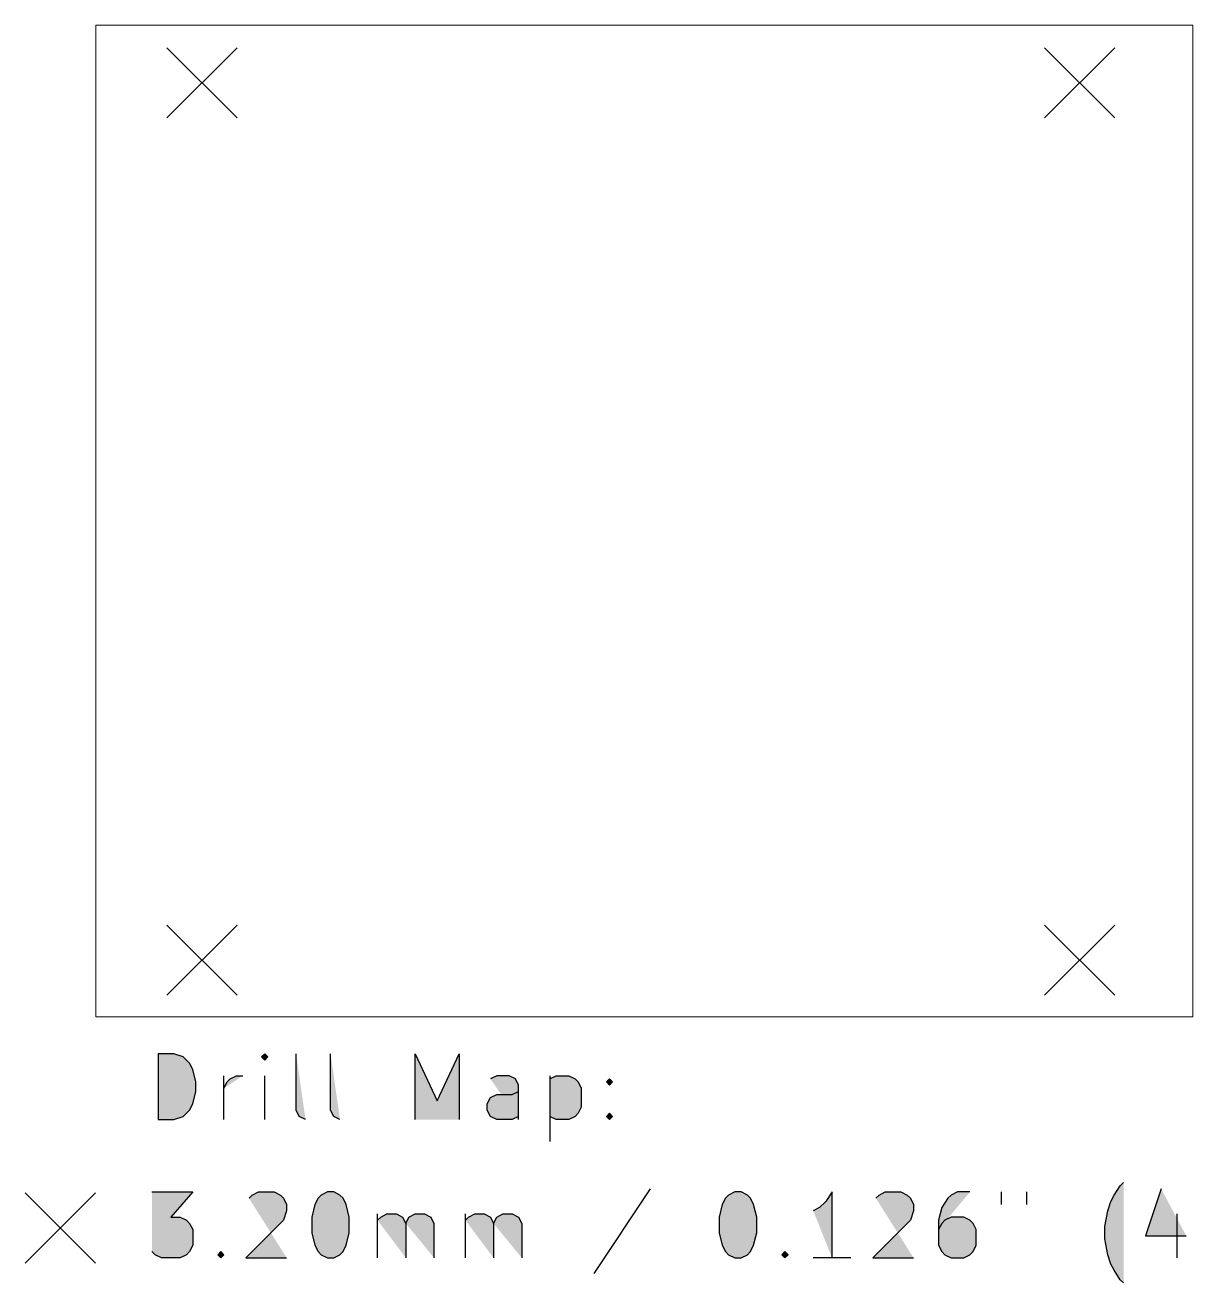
# Model space of a CAD drawing. Header units: millimetres. Extents: x 261 to 540, y 298 to 461.
# Drawn here: x 260.6 to 411.5, y 298.5 to 461 of the extents above; entities that cross this region are included whole.
import ezdxf

# ---------------------------------------------------------------- set-up
doc = ezdxf.new("R2010")
doc.units = ezdxf.units.MM
doc.header["$MEASUREMENT"] = 0
doc.layers.add('Layer 1', color=7, linetype='Continuous', lineweight=0)

# ---------------------------------------------------------------- blocks, each defined once
blk = doc.blocks.new('Block_2')
at = {"layer": 'Layer 1', "transparency": 33554687}
h = blk.add_hatch(color=7, dxfattribs=at)
h.dxf.hatch_style = 2
edge = h.paths.add_edge_path()
edge.add_spline(control_points=[(269.74, 461.02), (269.74, 461.02), (269.74, 332.86), (269.74, 332.86)], knot_values=[0, 0, 0, 0, 1, 1, 1, 1], degree=3, periodic=0)
edge.add_line((269.74, 332.86), (269.74, 461.02))
h = blk.add_hatch(color=7, dxfattribs=at)
h.dxf.hatch_style = 2
edge = h.paths.add_edge_path()
edge.add_spline(control_points=[(269.74, 461.02), (269.74, 461.02), (411.48, 461.02), (411.48, 461.02)], knot_values=[0, 0, 0, 0, 1, 1, 1, 1], degree=3, periodic=0)
edge.add_line((411.48, 461.02), (269.74, 461.02))
h = blk.add_hatch(color=7, dxfattribs=at)
h.dxf.hatch_style = 2
edge = h.paths.add_edge_path()
edge.add_spline(control_points=[(411.48, 332.86), (411.48, 332.86), (411.48, 461.02), (411.48, 461.02)], knot_values=[0, 0, 0, 0, 1, 1, 1, 1], degree=3, periodic=0)
edge.add_line((411.48, 461.02), (411.48, 332.86))
h = blk.add_hatch(color=7, dxfattribs=at)
h.dxf.hatch_style = 2
edge = h.paths.add_edge_path()
edge.add_spline(control_points=[(269.74, 332.86), (269.74, 332.86), (411.48, 332.86), (411.48, 332.86)], knot_values=[0, 0, 0, 0, 1, 1, 1, 1], degree=3, periodic=0)
edge.add_line((411.48, 332.86), (269.74, 332.86))
at = {"layer": 'Layer 1', "color": 7, "lineweight": 5}
for points in [[(269.74, 461.02), (269.74, 461.02), (269.74, 332.86), (269.74, 332.86)], [(269.74, 461.02), (269.74, 461.02), (411.48, 461.02), (411.48, 461.02)], [(411.48, 332.86), (411.48, 332.86), (411.48, 461.02), (411.48, 461.02)], [(269.74, 332.86), (269.74, 332.86), (411.48, 332.86), (411.48, 332.86)]]:
    blk.add_open_spline(points, degree=3, dxfattribs=at)
blk = doc.blocks.new('Block_3')
at = {"layer": 'Layer 1', "transparency": 33554687}
h = blk.add_hatch(color=7, dxfattribs=at)
h.dxf.hatch_style = 2
edge = h.paths.add_edge_path()
edge.add_spline(control_points=[(278.93, 458.1), (278.93, 458.1), (288, 449.03), (288, 449.03)], knot_values=[0, 0, 0, 0, 1, 1, 1, 1], degree=3, periodic=0)
edge.add_line((288, 449.03), (278.93, 458.1))
h = blk.add_hatch(color=7, dxfattribs=at)
h.dxf.hatch_style = 2
edge = h.paths.add_edge_path()
edge.add_spline(control_points=[(288, 458.1), (288, 458.1), (278.93, 449.03), (278.93, 449.03)], knot_values=[0, 0, 0, 0, 1, 1, 1, 1], degree=3, periodic=0)
edge.add_line((278.93, 449.03), (288, 458.1))
h = blk.add_hatch(color=7, dxfattribs=at)
h.dxf.hatch_style = 2
edge = h.paths.add_edge_path()
edge.add_spline(control_points=[(392.31, 458.1), (392.31, 458.1), (401.39, 449.03), (401.39, 449.03)], knot_values=[0, 0, 0, 0, 1, 1, 1, 1], degree=3, periodic=0)
edge.add_line((401.39, 449.03), (392.31, 458.1))
h = blk.add_hatch(color=7, dxfattribs=at)
h.dxf.hatch_style = 2
edge = h.paths.add_edge_path()
edge.add_spline(control_points=[(401.39, 458.1), (401.39, 458.1), (392.31, 449.03), (392.31, 449.03)], knot_values=[0, 0, 0, 0, 1, 1, 1, 1], degree=3, periodic=0)
edge.add_line((392.31, 449.03), (401.39, 458.1))
h = blk.add_hatch(color=7, dxfattribs=at)
h.dxf.hatch_style = 2
edge = h.paths.add_edge_path()
edge.add_spline(control_points=[(278.93, 344.71), (278.93, 344.71), (288, 335.65), (288, 335.65)], knot_values=[0, 0, 0, 0, 1, 1, 1, 1], degree=3, periodic=0)
edge.add_line((288, 335.65), (278.93, 344.71))
h = blk.add_hatch(color=7, dxfattribs=at)
h.dxf.hatch_style = 2
edge = h.paths.add_edge_path()
edge.add_spline(control_points=[(288, 344.71), (288, 344.71), (278.93, 335.65), (278.93, 335.65)], knot_values=[0, 0, 0, 0, 1, 1, 1, 1], degree=3, periodic=0)
edge.add_line((278.93, 335.65), (288, 344.71))
h = blk.add_hatch(color=7, dxfattribs=at)
h.dxf.hatch_style = 2
edge = h.paths.add_edge_path()
edge.add_spline(control_points=[(392.31, 344.71), (392.31, 344.71), (401.39, 335.65), (401.39, 335.65)], knot_values=[0, 0, 0, 0, 1, 1, 1, 1], degree=3, periodic=0)
edge.add_line((401.39, 335.65), (392.31, 344.71))
h = blk.add_hatch(color=7, dxfattribs=at)
h.dxf.hatch_style = 2
edge = h.paths.add_edge_path()
edge.add_spline(control_points=[(401.39, 344.71), (401.39, 344.71), (392.31, 335.65), (392.31, 335.65)], knot_values=[0, 0, 0, 0, 1, 1, 1, 1], degree=3, periodic=0)
edge.add_line((392.31, 335.65), (401.39, 344.71))
at = {"layer": 'Layer 1', "color": 7, "lineweight": 20}
for points in [[(278.93, 458.1), (278.93, 458.1), (288, 449.03), (288, 449.03)], [(288, 458.1), (288, 458.1), (278.93, 449.03), (278.93, 449.03)], [(392.31, 458.1), (392.31, 458.1), (401.39, 449.03), (401.39, 449.03)], [(401.39, 458.1), (401.39, 458.1), (392.31, 449.03), (392.31, 449.03)], [(278.93, 344.71), (278.93, 344.71), (288, 335.65), (288, 335.65)], [(288, 344.71), (288, 344.71), (278.93, 335.65), (278.93, 335.65)], [(392.31, 344.71), (392.31, 344.71), (401.39, 335.65), (401.39, 335.65)], [(401.39, 344.71), (401.39, 344.71), (392.31, 335.65), (392.31, 335.65)]]:
    blk.add_open_spline(points, degree=3, dxfattribs=at)
blk = doc.blocks.new('Block_4')
at = {"layer": 'Layer 1', "transparency": 33554687}
h = blk.add_hatch(color=7, dxfattribs=at)
h.dxf.hatch_style = 2
edge = h.paths.add_edge_path()
edge.add_spline(control_points=[(277.79, 319.59), (277.79, 319.59), (277.79, 328.09), (277.79, 328.09), (277.79, 328.09), (279.82, 328.09), (279.82, 328.09), (279.82, 328.09), (281.03, 327.69), (281.03, 327.69), (281.03, 327.69), (281.84, 326.88), (281.84, 326.88), (281.84, 326.88), (282.25, 326.07), (282.25, 326.07), (282.25, 326.07), (282.65, 324.45), (282.65, 324.45), (282.65, 324.45), (282.65, 323.23), (282.65, 323.23), (282.65, 323.23), (282.25, 321.61), (282.25, 321.61), (282.25, 321.61), (281.84, 320.8), (281.84, 320.8), (281.84, 320.8), (281.03, 319.99), (281.03, 319.99), (281.03, 319.99), (279.82, 319.59), (279.82, 319.59), (279.82, 319.59), (277.79, 319.59), (277.79, 319.59)], knot_values=[0, 0, 0, 0, 1, 1, 1, 2, 2, 2, 3, 3, 3, 4, 4, 4, 5, 5, 5, 6, 6, 6, 7, 7, 7, 8, 8, 8, 9, 9, 9, 10, 10, 10, 11, 11, 11, 12, 12, 12, 12], degree=3, periodic=0)
edge.add_line((277.79, 319.59), (277.79, 319.59))
h = blk.add_hatch(color=7, dxfattribs=at)
h.dxf.hatch_style = 2
edge = h.paths.add_edge_path()
edge.add_spline(control_points=[(291.56, 328.09), (291.56, 328.09), (291.15, 327.69), (291.15, 327.69), (291.15, 327.69), (291.56, 327.28), (291.56, 327.28), (291.56, 327.28), (291.97, 327.69), (291.97, 327.69), (291.97, 327.69), (291.56, 328.09), (291.56, 328.09), (291.56, 328.09), (291.56, 327.28), (291.56, 327.28)], knot_values=[0, 0, 0, 0, 1, 1, 1, 2, 2, 2, 3, 3, 3, 4, 4, 4, 5, 5, 5, 5], degree=3, periodic=0)
edge.add_line((291.56, 327.28), (291.56, 328.09))
h = blk.add_hatch(color=7, dxfattribs=at)
h.dxf.hatch_style = 2
edge = h.paths.add_edge_path()
edge.add_spline(control_points=[(296.83, 319.59), (296.83, 319.59), (296.01, 319.99), (296.01, 319.99), (296.01, 319.99), (295.61, 320.8), (295.61, 320.8), (295.61, 320.8), (295.61, 328.09), (295.61, 328.09)], knot_values=[0, 0, 0, 0, 1, 1, 1, 2, 2, 2, 3, 3, 3, 3], degree=3, periodic=0)
edge.add_line((295.61, 328.09), (296.83, 319.59))
h = blk.add_hatch(color=7, dxfattribs=at)
h.dxf.hatch_style = 2
edge = h.paths.add_edge_path()
edge.add_spline(control_points=[(301.28, 319.59), (301.28, 319.59), (300.47, 319.99), (300.47, 319.99), (300.47, 319.99), (300.07, 320.8), (300.07, 320.8), (300.07, 320.8), (300.07, 328.09), (300.07, 328.09)], knot_values=[0, 0, 0, 0, 1, 1, 1, 2, 2, 2, 3, 3, 3, 3], degree=3, periodic=0)
edge.add_line((300.07, 328.09), (301.28, 319.59))
h = blk.add_hatch(color=7, dxfattribs=at)
h.dxf.hatch_style = 2
edge = h.paths.add_edge_path()
edge.add_spline(control_points=[(311, 319.59), (311, 319.59), (311, 328.09), (311, 328.09), (311, 328.09), (313.83, 322.02), (313.83, 322.02), (313.83, 322.02), (316.67, 328.09), (316.67, 328.09), (316.67, 328.09), (316.67, 319.59), (316.67, 319.59)], knot_values=[0, 0, 0, 0, 1, 1, 1, 2, 2, 2, 3, 3, 3, 4, 4, 4, 4], degree=3, periodic=0)
edge.add_line((316.67, 319.59), (311, 319.59))
h = blk.add_hatch(color=7, dxfattribs=at)
h.dxf.hatch_style = 2
edge = h.paths.add_edge_path()
edge.add_spline(control_points=[(286.29, 319.59), (286.29, 319.59), (286.29, 325.26), (286.29, 325.26)], knot_values=[0, 0, 0, 0, 1, 1, 1, 1], degree=3, periodic=0)
edge.add_line((286.29, 325.26), (286.29, 319.59))
h = blk.add_hatch(color=7, dxfattribs=at)
h.dxf.hatch_style = 2
edge = h.paths.add_edge_path()
edge.add_spline(control_points=[(286.29, 323.64), (286.29, 323.64), (286.7, 324.45), (286.7, 324.45), (286.7, 324.45), (287.11, 324.85), (287.11, 324.85), (287.11, 324.85), (287.91, 325.26), (287.91, 325.26), (287.91, 325.26), (288.73, 325.26), (288.73, 325.26)], knot_values=[0, 0, 0, 0, 1, 1, 1, 2, 2, 2, 3, 3, 3, 4, 4, 4, 4], degree=3, periodic=0)
edge.add_line((288.73, 325.26), (286.29, 323.64))
h = blk.add_hatch(color=7, dxfattribs=at)
h.dxf.hatch_style = 2
edge = h.paths.add_edge_path()
edge.add_spline(control_points=[(291.56, 319.59), (291.56, 319.59), (291.56, 325.26), (291.56, 325.26)], knot_values=[0, 0, 0, 0, 1, 1, 1, 1], degree=3, periodic=0)
edge.add_line((291.56, 325.26), (291.56, 319.59))
h = blk.add_hatch(color=7, dxfattribs=at)
h.dxf.hatch_style = 2
edge = h.paths.add_edge_path()
edge.add_spline(control_points=[(324.36, 319.59), (324.36, 319.59), (324.36, 324.04), (324.36, 324.04), (324.36, 324.04), (323.96, 324.85), (323.96, 324.85), (323.96, 324.85), (323.15, 325.26), (323.15, 325.26), (323.15, 325.26), (321.53, 325.26), (321.53, 325.26), (321.53, 325.26), (320.72, 324.85), (320.72, 324.85)], knot_values=[0, 0, 0, 0, 1, 1, 1, 2, 2, 2, 3, 3, 3, 4, 4, 4, 5, 5, 5, 5], degree=3, periodic=0)
edge.add_line((320.72, 324.85), (324.36, 319.59))
h = blk.add_hatch(color=7, dxfattribs=at)
h.dxf.hatch_style = 2
edge = h.paths.add_edge_path()
edge.add_spline(control_points=[(328.41, 325.26), (328.41, 325.26), (328.41, 316.75), (328.41, 316.75)], knot_values=[0, 0, 0, 0, 1, 1, 1, 1], degree=3, periodic=0)
edge.add_line((328.41, 316.75), (328.41, 325.26))
h = blk.add_hatch(color=7, dxfattribs=at)
h.dxf.hatch_style = 2
edge = h.paths.add_edge_path()
edge.add_spline(control_points=[(328.41, 324.85), (328.41, 324.85), (329.22, 325.26), (329.22, 325.26), (329.22, 325.26), (330.84, 325.26), (330.84, 325.26), (330.84, 325.26), (331.65, 324.85), (331.65, 324.85), (331.65, 324.85), (332.06, 324.45), (332.06, 324.45), (332.06, 324.45), (332.46, 323.64), (332.46, 323.64), (332.46, 323.64), (332.46, 321.21), (332.46, 321.21), (332.46, 321.21), (332.06, 320.4), (332.06, 320.4), (332.06, 320.4), (331.65, 319.99), (331.65, 319.99), (331.65, 319.99), (330.84, 319.59), (330.84, 319.59), (330.84, 319.59), (329.22, 319.59), (329.22, 319.59), (329.22, 319.59), (328.41, 319.99), (328.41, 319.99)], knot_values=[0, 0, 0, 0, 1, 1, 1, 2, 2, 2, 3, 3, 3, 4, 4, 4, 5, 5, 5, 6, 6, 6, 7, 7, 7, 8, 8, 8, 9, 9, 9, 10, 10, 10, 11, 11, 11, 11], degree=3, periodic=0)
edge.add_line((328.41, 319.99), (328.41, 324.85))
h = blk.add_hatch(color=7, dxfattribs=at)
h.dxf.hatch_style = 2
edge = h.paths.add_edge_path()
edge.add_spline(control_points=[(336.1, 324.85), (336.1, 324.85), (336.51, 324.45), (336.51, 324.45), (336.51, 324.45), (336.1, 324.04), (336.1, 324.04), (336.1, 324.04), (335.7, 324.45), (335.7, 324.45), (335.7, 324.45), (336.1, 324.85), (336.1, 324.85), (336.1, 324.85), (336.1, 324.04), (336.1, 324.04)], knot_values=[0, 0, 0, 0, 1, 1, 1, 2, 2, 2, 3, 3, 3, 4, 4, 4, 5, 5, 5, 5], degree=3, periodic=0)
edge.add_line((336.1, 324.04), (336.1, 324.85))
h = blk.add_hatch(color=7, dxfattribs=at)
h.dxf.hatch_style = 2
edge = h.paths.add_edge_path()
edge.add_spline(control_points=[(324.36, 319.99), (324.36, 319.99), (323.55, 319.59), (323.55, 319.59), (323.55, 319.59), (321.53, 319.59), (321.53, 319.59), (321.53, 319.59), (320.72, 319.99), (320.72, 319.99), (320.72, 319.99), (320.31, 320.8), (320.31, 320.8), (320.31, 320.8), (320.31, 321.61), (320.31, 321.61), (320.31, 321.61), (320.72, 322.42), (320.72, 322.42), (320.72, 322.42), (321.53, 322.83), (321.53, 322.83), (321.53, 322.83), (323.55, 322.83), (323.55, 322.83), (323.55, 322.83), (324.36, 323.23), (324.36, 323.23)], knot_values=[0, 0, 0, 0, 1, 1, 1, 2, 2, 2, 3, 3, 3, 4, 4, 4, 5, 5, 5, 6, 6, 6, 7, 7, 7, 8, 8, 8, 9, 9, 9, 9], degree=3, periodic=0)
edge.add_line((324.36, 323.23), (324.36, 319.99))
h = blk.add_hatch(color=7, dxfattribs=at)
h.dxf.hatch_style = 2
edge = h.paths.add_edge_path()
edge.add_spline(control_points=[(336.1, 320.4), (336.1, 320.4), (336.51, 319.99), (336.51, 319.99), (336.51, 319.99), (336.1, 319.59), (336.1, 319.59), (336.1, 319.59), (335.7, 319.99), (335.7, 319.99), (335.7, 319.99), (336.1, 320.4), (336.1, 320.4), (336.1, 320.4), (336.1, 319.59), (336.1, 319.59)], knot_values=[0, 0, 0, 0, 1, 1, 1, 2, 2, 2, 3, 3, 3, 4, 4, 4, 5, 5, 5, 5], degree=3, periodic=0)
edge.add_line((336.1, 319.59), (336.1, 320.4))
h = blk.add_hatch(color=7, dxfattribs=at)
h.dxf.hatch_style = 2
edge = h.paths.add_edge_path()
edge.add_spline(control_points=[(341.37, 310.64), (341.37, 310.64), (334.08, 299.71), (334.08, 299.71)], knot_values=[0, 0, 0, 0, 1, 1, 1, 1], degree=3, periodic=0)
edge.add_line((334.08, 299.71), (341.37, 310.64))
h = blk.add_hatch(color=7, dxfattribs=at)
h.dxf.hatch_style = 2
edge = h.paths.add_edge_path()
edge.add_spline(control_points=[(402.52, 298.49), (402.52, 298.49), (402.11, 298.89), (402.11, 298.89), (402.11, 298.89), (401.3, 300.11), (401.3, 300.11), (401.3, 300.11), (400.9, 300.92), (400.9, 300.92), (400.9, 300.92), (400.49, 302.13), (400.49, 302.13), (400.49, 302.13), (400.09, 304.16), (400.09, 304.16), (400.09, 304.16), (400.09, 305.78), (400.09, 305.78), (400.09, 305.78), (400.49, 307.8), (400.49, 307.8), (400.49, 307.8), (400.9, 309.02), (400.9, 309.02), (400.9, 309.02), (401.3, 309.83), (401.3, 309.83), (401.3, 309.83), (402.11, 311.04), (402.11, 311.04), (402.11, 311.04), (402.52, 311.45), (402.52, 311.45)], knot_values=[0, 0, 0, 0, 1, 1, 1, 2, 2, 2, 3, 3, 3, 4, 4, 4, 5, 5, 5, 6, 6, 6, 7, 7, 7, 8, 8, 8, 9, 9, 9, 10, 10, 10, 11, 11, 11, 11], degree=3, periodic=0)
edge.add_line((402.52, 311.45), (402.52, 298.49))
h = blk.add_hatch(color=7, dxfattribs=at)
h.dxf.hatch_style = 2
edge = h.paths.add_edge_path()
edge.add_spline(control_points=[(407.38, 310.64), (407.38, 310.64), (405.35, 304.57), (405.35, 304.57), (405.35, 304.57), (410.62, 304.57), (410.62, 304.57)], knot_values=[0, 0, 0, 0, 1, 1, 1, 2, 2, 2, 2], degree=3, periodic=0)
edge.add_line((410.62, 304.57), (407.38, 310.64))
h = blk.add_hatch(color=7, dxfattribs=at)
h.dxf.hatch_style = 2
edge = h.paths.add_edge_path()
edge.add_spline(control_points=[(260.6, 310.11), (260.6, 310.11), (269.68, 301.04), (269.68, 301.04)], knot_values=[0, 0, 0, 0, 1, 1, 1, 1], degree=3, periodic=0)
edge.add_line((269.68, 301.04), (260.6, 310.11))
h = blk.add_hatch(color=7, dxfattribs=at)
h.dxf.hatch_style = 2
edge = h.paths.add_edge_path()
edge.add_spline(control_points=[(269.68, 310.11), (269.68, 310.11), (260.6, 301.04), (260.6, 301.04)], knot_values=[0, 0, 0, 0, 1, 1, 1, 1], degree=3, periodic=0)
edge.add_line((260.6, 301.04), (269.68, 310.11))
h = blk.add_hatch(color=7, dxfattribs=at)
h.dxf.hatch_style = 2
edge = h.paths.add_edge_path()
edge.add_spline(control_points=[(276.98, 310.23), (276.98, 310.23), (282.25, 310.23), (282.25, 310.23), (282.25, 310.23), (279.41, 306.99), (279.41, 306.99), (279.41, 306.99), (280.63, 306.99), (280.63, 306.99), (280.63, 306.99), (281.43, 306.59), (281.43, 306.59), (281.43, 306.59), (281.84, 306.18), (281.84, 306.18), (281.84, 306.18), (282.25, 305.37), (282.25, 305.37), (282.25, 305.37), (282.25, 303.35), (282.25, 303.35), (282.25, 303.35), (281.84, 302.54), (281.84, 302.54), (281.84, 302.54), (281.43, 302.13), (281.43, 302.13), (281.43, 302.13), (280.63, 301.73), (280.63, 301.73), (280.63, 301.73), (278.2, 301.73), (278.2, 301.73), (278.2, 301.73), (277.39, 302.13), (277.39, 302.13), (277.39, 302.13), (276.98, 302.54), (276.98, 302.54)], knot_values=[0, 0, 0, 0, 1, 1, 1, 2, 2, 2, 3, 3, 3, 4, 4, 4, 5, 5, 5, 6, 6, 6, 7, 7, 7, 8, 8, 8, 9, 9, 9, 10, 10, 10, 11, 11, 11, 12, 12, 12, 13, 13, 13, 13], degree=3, periodic=0)
edge.add_line((276.98, 302.54), (276.98, 310.23))
h = blk.add_hatch(color=7, dxfattribs=at)
h.dxf.hatch_style = 2
edge = h.paths.add_edge_path()
edge.add_spline(control_points=[(289.53, 309.42), (289.53, 309.42), (289.94, 309.83), (289.94, 309.83), (289.94, 309.83), (290.75, 310.23), (290.75, 310.23), (290.75, 310.23), (292.77, 310.23), (292.77, 310.23), (292.77, 310.23), (293.59, 309.83), (293.59, 309.83), (293.59, 309.83), (293.99, 309.42), (293.99, 309.42), (293.99, 309.42), (294.39, 308.61), (294.39, 308.61), (294.39, 308.61), (294.39, 307.8), (294.39, 307.8), (294.39, 307.8), (293.99, 306.59), (293.99, 306.59), (293.99, 306.59), (289.13, 301.73), (289.13, 301.73), (289.13, 301.73), (294.39, 301.73), (294.39, 301.73)], knot_values=[0, 0, 0, 0, 1, 1, 1, 2, 2, 2, 3, 3, 3, 4, 4, 4, 5, 5, 5, 6, 6, 6, 7, 7, 7, 8, 8, 8, 9, 9, 9, 10, 10, 10, 10], degree=3, periodic=0)
edge.add_line((294.39, 301.73), (289.53, 309.42))
h = blk.add_hatch(color=7, dxfattribs=at)
h.dxf.hatch_style = 2
edge = h.paths.add_edge_path()
edge.add_spline(control_points=[(299.66, 310.23), (299.66, 310.23), (300.47, 310.23), (300.47, 310.23), (300.47, 310.23), (301.28, 309.83), (301.28, 309.83), (301.28, 309.83), (301.69, 309.42), (301.69, 309.42), (301.69, 309.42), (302.09, 308.61), (302.09, 308.61), (302.09, 308.61), (302.49, 306.99), (302.49, 306.99), (302.49, 306.99), (302.49, 304.97), (302.49, 304.97), (302.49, 304.97), (302.09, 303.35), (302.09, 303.35), (302.09, 303.35), (301.69, 302.54), (301.69, 302.54), (301.69, 302.54), (301.28, 302.13), (301.28, 302.13), (301.28, 302.13), (300.47, 301.73), (300.47, 301.73), (300.47, 301.73), (299.66, 301.73), (299.66, 301.73), (299.66, 301.73), (298.85, 302.13), (298.85, 302.13), (298.85, 302.13), (298.45, 302.54), (298.45, 302.54), (298.45, 302.54), (298.04, 303.35), (298.04, 303.35), (298.04, 303.35), (297.63, 304.97), (297.63, 304.97), (297.63, 304.97), (297.63, 306.99), (297.63, 306.99), (297.63, 306.99), (298.04, 308.61), (298.04, 308.61), (298.04, 308.61), (298.45, 309.42), (298.45, 309.42), (298.45, 309.42), (298.85, 309.83), (298.85, 309.83), (298.85, 309.83), (299.66, 310.23), (299.66, 310.23)], knot_values=[0, 0, 0, 0, 1, 1, 1, 2, 2, 2, 3, 3, 3, 4, 4, 4, 5, 5, 5, 6, 6, 6, 7, 7, 7, 8, 8, 8, 9, 9, 9, 10, 10, 10, 11, 11, 11, 12, 12, 12, 13, 13, 13, 14, 14, 14, 15, 15, 15, 16, 16, 16, 17, 17, 17, 18, 18, 18, 19, 19, 19, 20, 20, 20, 20], degree=3, periodic=0)
edge.add_line((299.66, 310.23), (299.66, 310.23))
h = blk.add_hatch(color=7, dxfattribs=at)
h.dxf.hatch_style = 2
edge = h.paths.add_edge_path()
edge.add_spline(control_points=[(352.3, 310.23), (352.3, 310.23), (353.11, 310.23), (353.11, 310.23), (353.11, 310.23), (353.92, 309.83), (353.92, 309.83), (353.92, 309.83), (354.33, 309.42), (354.33, 309.42), (354.33, 309.42), (354.73, 308.61), (354.73, 308.61), (354.73, 308.61), (355.14, 306.99), (355.14, 306.99), (355.14, 306.99), (355.14, 304.97), (355.14, 304.97), (355.14, 304.97), (354.73, 303.35), (354.73, 303.35), (354.73, 303.35), (354.33, 302.54), (354.33, 302.54), (354.33, 302.54), (353.92, 302.13), (353.92, 302.13), (353.92, 302.13), (353.11, 301.73), (353.11, 301.73), (353.11, 301.73), (352.3, 301.73), (352.3, 301.73), (352.3, 301.73), (351.5, 302.13), (351.5, 302.13), (351.5, 302.13), (351.09, 302.54), (351.09, 302.54), (351.09, 302.54), (350.68, 303.35), (350.68, 303.35), (350.68, 303.35), (350.28, 304.97), (350.28, 304.97), (350.28, 304.97), (350.28, 306.99), (350.28, 306.99), (350.28, 306.99), (350.68, 308.61), (350.68, 308.61), (350.68, 308.61), (351.09, 309.42), (351.09, 309.42), (351.09, 309.42), (351.5, 309.83), (351.5, 309.83), (351.5, 309.83), (352.3, 310.23), (352.3, 310.23)], knot_values=[0, 0, 0, 0, 1, 1, 1, 2, 2, 2, 3, 3, 3, 4, 4, 4, 5, 5, 5, 6, 6, 6, 7, 7, 7, 8, 8, 8, 9, 9, 9, 10, 10, 10, 11, 11, 11, 12, 12, 12, 13, 13, 13, 14, 14, 14, 15, 15, 15, 16, 16, 16, 17, 17, 17, 18, 18, 18, 19, 19, 19, 20, 20, 20, 20], degree=3, periodic=0)
edge.add_line((352.3, 310.23), (352.3, 310.23))
h = blk.add_hatch(color=7, dxfattribs=at)
h.dxf.hatch_style = 2
edge = h.paths.add_edge_path()
edge.add_spline(control_points=[(364.86, 301.73), (364.86, 301.73), (364.86, 310.23), (364.86, 310.23), (364.86, 310.23), (364.05, 309.02), (364.05, 309.02), (364.05, 309.02), (363.24, 308.21), (363.24, 308.21), (363.24, 308.21), (362.43, 307.8), (362.43, 307.8)], knot_values=[0, 0, 0, 0, 1, 1, 1, 2, 2, 2, 3, 3, 3, 4, 4, 4, 4], degree=3, periodic=0)
edge.add_line((362.43, 307.8), (364.86, 301.73))
h = blk.add_hatch(color=7, dxfattribs=at)
h.dxf.hatch_style = 2
edge = h.paths.add_edge_path()
edge.add_spline(control_points=[(370.53, 309.42), (370.53, 309.42), (370.93, 309.83), (370.93, 309.83), (370.93, 309.83), (371.74, 310.23), (371.74, 310.23), (371.74, 310.23), (373.77, 310.23), (373.77, 310.23), (373.77, 310.23), (374.57, 309.83), (374.57, 309.83), (374.57, 309.83), (374.98, 309.42), (374.98, 309.42), (374.98, 309.42), (375.39, 308.61), (375.39, 308.61), (375.39, 308.61), (375.39, 307.8), (375.39, 307.8), (375.39, 307.8), (374.98, 306.59), (374.98, 306.59), (374.98, 306.59), (370.12, 301.73), (370.12, 301.73), (370.12, 301.73), (375.39, 301.73), (375.39, 301.73)], knot_values=[0, 0, 0, 0, 1, 1, 1, 2, 2, 2, 3, 3, 3, 4, 4, 4, 5, 5, 5, 6, 6, 6, 7, 7, 7, 8, 8, 8, 9, 9, 9, 10, 10, 10, 10], degree=3, periodic=0)
edge.add_line((375.39, 301.73), (370.53, 309.42))
h = blk.add_hatch(color=7, dxfattribs=at)
h.dxf.hatch_style = 2
edge = h.paths.add_edge_path()
edge.add_spline(control_points=[(382.67, 310.23), (382.67, 310.23), (381.05, 310.23), (381.05, 310.23), (381.05, 310.23), (380.25, 309.83), (380.25, 309.83), (380.25, 309.83), (379.84, 309.42), (379.84, 309.42), (379.84, 309.42), (379.03, 308.21), (379.03, 308.21), (379.03, 308.21), (378.63, 306.59), (378.63, 306.59), (378.63, 306.59), (378.63, 303.35), (378.63, 303.35), (378.63, 303.35), (379.03, 302.54), (379.03, 302.54), (379.03, 302.54), (379.43, 302.13), (379.43, 302.13), (379.43, 302.13), (380.25, 301.73), (380.25, 301.73), (380.25, 301.73), (381.87, 301.73), (381.87, 301.73), (381.87, 301.73), (382.67, 302.13), (382.67, 302.13), (382.67, 302.13), (383.08, 302.54), (383.08, 302.54), (383.08, 302.54), (383.49, 303.35), (383.49, 303.35), (383.49, 303.35), (383.49, 305.37), (383.49, 305.37), (383.49, 305.37), (383.08, 306.18), (383.08, 306.18), (383.08, 306.18), (382.67, 306.59), (382.67, 306.59), (382.67, 306.59), (381.87, 306.99), (381.87, 306.99), (381.87, 306.99), (380.25, 306.99), (380.25, 306.99), (380.25, 306.99), (379.43, 306.59), (379.43, 306.59), (379.43, 306.59), (379.03, 306.18), (379.03, 306.18), (379.03, 306.18), (378.63, 305.37), (378.63, 305.37)], knot_values=[0, 0, 0, 0, 1, 1, 1, 2, 2, 2, 3, 3, 3, 4, 4, 4, 5, 5, 5, 6, 6, 6, 7, 7, 7, 8, 8, 8, 9, 9, 9, 10, 10, 10, 11, 11, 11, 12, 12, 12, 13, 13, 13, 14, 14, 14, 15, 15, 15, 16, 16, 16, 17, 17, 17, 18, 18, 18, 19, 19, 19, 20, 20, 20, 21, 21, 21, 21], degree=3, periodic=0)
edge.add_line((378.63, 305.37), (382.67, 310.23))
h = blk.add_hatch(color=7, dxfattribs=at)
h.dxf.hatch_style = 2
edge = h.paths.add_edge_path()
edge.add_spline(control_points=[(386.73, 310.23), (386.73, 310.23), (386.73, 308.61), (386.73, 308.61)], knot_values=[0, 0, 0, 0, 1, 1, 1, 1], degree=3, periodic=0)
edge.add_line((386.73, 308.61), (386.73, 310.23))
h = blk.add_hatch(color=7, dxfattribs=at)
h.dxf.hatch_style = 2
edge = h.paths.add_edge_path()
edge.add_spline(control_points=[(389.97, 310.23), (389.97, 310.23), (389.97, 308.61), (389.97, 308.61)], knot_values=[0, 0, 0, 0, 1, 1, 1, 1], degree=3, periodic=0)
edge.add_line((389.97, 308.61), (389.97, 310.23))
h = blk.add_hatch(color=7, dxfattribs=at)
h.dxf.hatch_style = 2
edge = h.paths.add_edge_path()
edge.add_spline(control_points=[(306.14, 301.73), (306.14, 301.73), (306.14, 307.4), (306.14, 307.4)], knot_values=[0, 0, 0, 0, 1, 1, 1, 1], degree=3, periodic=0)
edge.add_line((306.14, 307.4), (306.14, 301.73))
h = blk.add_hatch(color=7, dxfattribs=at)
h.dxf.hatch_style = 2
edge = h.paths.add_edge_path()
edge.add_spline(control_points=[(306.14, 306.59), (306.14, 306.59), (306.55, 306.99), (306.55, 306.99), (306.55, 306.99), (307.35, 307.4), (307.35, 307.4), (307.35, 307.4), (308.57, 307.4), (308.57, 307.4), (308.57, 307.4), (309.38, 306.99), (309.38, 306.99), (309.38, 306.99), (309.78, 306.18), (309.78, 306.18), (309.78, 306.18), (309.78, 301.73), (309.78, 301.73)], knot_values=[0, 0, 0, 0, 1, 1, 1, 2, 2, 2, 3, 3, 3, 4, 4, 4, 5, 5, 5, 6, 6, 6, 6], degree=3, periodic=0)
edge.add_line((309.78, 301.73), (306.14, 306.59))
h = blk.add_hatch(color=7, dxfattribs=at)
h.dxf.hatch_style = 2
edge = h.paths.add_edge_path()
edge.add_spline(control_points=[(309.78, 306.18), (309.78, 306.18), (310.19, 306.99), (310.19, 306.99), (310.19, 306.99), (311, 307.4), (311, 307.4), (311, 307.4), (312.21, 307.4), (312.21, 307.4), (312.21, 307.4), (313.02, 306.99), (313.02, 306.99), (313.02, 306.99), (313.43, 306.18), (313.43, 306.18), (313.43, 306.18), (313.43, 301.73), (313.43, 301.73)], knot_values=[0, 0, 0, 0, 1, 1, 1, 2, 2, 2, 3, 3, 3, 4, 4, 4, 5, 5, 5, 6, 6, 6, 6], degree=3, periodic=0)
edge.add_line((313.43, 301.73), (309.78, 306.18))
h = blk.add_hatch(color=7, dxfattribs=at)
h.dxf.hatch_style = 2
edge = h.paths.add_edge_path()
edge.add_spline(control_points=[(317.48, 301.73), (317.48, 301.73), (317.48, 307.4), (317.48, 307.4)], knot_values=[0, 0, 0, 0, 1, 1, 1, 1], degree=3, periodic=0)
edge.add_line((317.48, 307.4), (317.48, 301.73))
h = blk.add_hatch(color=7, dxfattribs=at)
h.dxf.hatch_style = 2
edge = h.paths.add_edge_path()
edge.add_spline(control_points=[(317.48, 306.59), (317.48, 306.59), (317.88, 306.99), (317.88, 306.99), (317.88, 306.99), (318.69, 307.4), (318.69, 307.4), (318.69, 307.4), (319.91, 307.4), (319.91, 307.4), (319.91, 307.4), (320.72, 306.99), (320.72, 306.99), (320.72, 306.99), (321.12, 306.18), (321.12, 306.18), (321.12, 306.18), (321.12, 301.73), (321.12, 301.73)], knot_values=[0, 0, 0, 0, 1, 1, 1, 2, 2, 2, 3, 3, 3, 4, 4, 4, 5, 5, 5, 6, 6, 6, 6], degree=3, periodic=0)
edge.add_line((321.12, 301.73), (317.48, 306.59))
h = blk.add_hatch(color=7, dxfattribs=at)
h.dxf.hatch_style = 2
edge = h.paths.add_edge_path()
edge.add_spline(control_points=[(321.12, 306.18), (321.12, 306.18), (321.53, 306.99), (321.53, 306.99), (321.53, 306.99), (322.34, 307.4), (322.34, 307.4), (322.34, 307.4), (323.55, 307.4), (323.55, 307.4), (323.55, 307.4), (324.36, 306.99), (324.36, 306.99), (324.36, 306.99), (324.76, 306.18), (324.76, 306.18), (324.76, 306.18), (324.76, 301.73), (324.76, 301.73)], knot_values=[0, 0, 0, 0, 1, 1, 1, 2, 2, 2, 3, 3, 3, 4, 4, 4, 5, 5, 5, 6, 6, 6, 6], degree=3, periodic=0)
edge.add_line((324.76, 301.73), (321.12, 306.18))
h = blk.add_hatch(color=7, dxfattribs=at)
h.dxf.hatch_style = 2
edge = h.paths.add_edge_path()
edge.add_spline(control_points=[(409.4, 307.4), (409.4, 307.4), (409.4, 301.73), (409.4, 301.73)], knot_values=[0, 0, 0, 0, 1, 1, 1, 1], degree=3, periodic=0)
edge.add_line((409.4, 301.73), (409.4, 307.4))
h = blk.add_hatch(color=7, dxfattribs=at)
h.dxf.hatch_style = 2
edge = h.paths.add_edge_path()
edge.add_spline(control_points=[(285.89, 302.54), (285.89, 302.54), (286.29, 302.13), (286.29, 302.13), (286.29, 302.13), (285.89, 301.73), (285.89, 301.73), (285.89, 301.73), (285.49, 302.13), (285.49, 302.13), (285.49, 302.13), (285.89, 302.54), (285.89, 302.54), (285.89, 302.54), (285.89, 301.73), (285.89, 301.73)], knot_values=[0, 0, 0, 0, 1, 1, 1, 2, 2, 2, 3, 3, 3, 4, 4, 4, 5, 5, 5, 5], degree=3, periodic=0)
edge.add_line((285.89, 301.73), (285.89, 302.54))
h = blk.add_hatch(color=7, dxfattribs=at)
h.dxf.hatch_style = 2
edge = h.paths.add_edge_path()
edge.add_spline(control_points=[(358.78, 302.54), (358.78, 302.54), (359.19, 302.13), (359.19, 302.13), (359.19, 302.13), (358.78, 301.73), (358.78, 301.73), (358.78, 301.73), (358.38, 302.13), (358.38, 302.13), (358.38, 302.13), (358.78, 302.54), (358.78, 302.54), (358.78, 302.54), (358.78, 301.73), (358.78, 301.73)], knot_values=[0, 0, 0, 0, 1, 1, 1, 2, 2, 2, 3, 3, 3, 4, 4, 4, 5, 5, 5, 5], degree=3, periodic=0)
edge.add_line((358.78, 301.73), (358.78, 302.54))
h = blk.add_hatch(color=7, dxfattribs=at)
h.dxf.hatch_style = 2
edge = h.paths.add_edge_path()
edge.add_spline(control_points=[(367.29, 301.73), (367.29, 301.73), (362.43, 301.73), (362.43, 301.73)], knot_values=[0, 0, 0, 0, 1, 1, 1, 1], degree=3, periodic=0)
edge.add_line((362.43, 301.73), (367.29, 301.73))
at = {"layer": 'Layer 1', "color": 7, "lineweight": 30}
for points, knots in [([(277.79, 319.59), (277.79, 319.59), (277.79, 328.09), (277.79, 328.09), (277.79, 328.09), (279.82, 328.09), (279.82, 328.09), (279.82, 328.09), (281.03, 327.69), (281.03, 327.69), (281.03, 327.69), (281.84, 326.88), (281.84, 326.88), (281.84, 326.88), (282.25, 326.07), (282.25, 326.07), (282.25, 326.07), (282.65, 324.45), (282.65, 324.45), (282.65, 324.45), (282.65, 323.23), (282.65, 323.23), (282.65, 323.23), (282.25, 321.61), (282.25, 321.61), (282.25, 321.61), (281.84, 320.8), (281.84, 320.8), (281.84, 320.8), (281.03, 319.99), (281.03, 319.99), (281.03, 319.99), (279.82, 319.59), (279.82, 319.59), (279.82, 319.59), (277.79, 319.59), (277.79, 319.59)], [0, 0, 0, 0, 1, 1, 1, 2, 2, 2, 3, 3, 3, 4, 4, 4, 5, 5, 5, 6, 6, 6, 7, 7, 7, 8, 8, 8, 9, 9, 9, 10, 10, 10, 11, 11, 11, 12, 12, 12, 12]), ([(291.56, 328.09), (291.56, 328.09), (291.15, 327.69), (291.15, 327.69), (291.15, 327.69), (291.56, 327.28), (291.56, 327.28), (291.56, 327.28), (291.97, 327.69), (291.97, 327.69), (291.97, 327.69), (291.56, 328.09), (291.56, 328.09), (291.56, 328.09), (291.56, 327.28), (291.56, 327.28)], [0, 0, 0, 0, 1, 1, 1, 2, 2, 2, 3, 3, 3, 4, 4, 4, 5, 5, 5, 5]), ([(296.83, 319.59), (296.83, 319.59), (296.01, 319.99), (296.01, 319.99), (296.01, 319.99), (295.61, 320.8), (295.61, 320.8), (295.61, 320.8), (295.61, 328.09), (295.61, 328.09)], [0, 0, 0, 0, 1, 1, 1, 2, 2, 2, 3, 3, 3, 3]), ([(301.28, 319.59), (301.28, 319.59), (300.47, 319.99), (300.47, 319.99), (300.47, 319.99), (300.07, 320.8), (300.07, 320.8), (300.07, 320.8), (300.07, 328.09), (300.07, 328.09)], [0, 0, 0, 0, 1, 1, 1, 2, 2, 2, 3, 3, 3, 3]), ([(311, 319.59), (311, 319.59), (311, 328.09), (311, 328.09), (311, 328.09), (313.83, 322.02), (313.83, 322.02), (313.83, 322.02), (316.67, 328.09), (316.67, 328.09), (316.67, 328.09), (316.67, 319.59), (316.67, 319.59)], [0, 0, 0, 0, 1, 1, 1, 2, 2, 2, 3, 3, 3, 4, 4, 4, 4]), ([(286.29, 323.64), (286.29, 323.64), (286.7, 324.45), (286.7, 324.45), (286.7, 324.45), (287.11, 324.85), (287.11, 324.85), (287.11, 324.85), (287.91, 325.26), (287.91, 325.26), (287.91, 325.26), (288.73, 325.26), (288.73, 325.26)], [0, 0, 0, 0, 1, 1, 1, 2, 2, 2, 3, 3, 3, 4, 4, 4, 4]), ([(324.36, 319.59), (324.36, 319.59), (324.36, 324.04), (324.36, 324.04), (324.36, 324.04), (323.96, 324.85), (323.96, 324.85), (323.96, 324.85), (323.15, 325.26), (323.15, 325.26), (323.15, 325.26), (321.53, 325.26), (321.53, 325.26), (321.53, 325.26), (320.72, 324.85), (320.72, 324.85)], [0, 0, 0, 0, 1, 1, 1, 2, 2, 2, 3, 3, 3, 4, 4, 4, 5, 5, 5, 5]), ([(328.41, 324.85), (328.41, 324.85), (329.22, 325.26), (329.22, 325.26), (329.22, 325.26), (330.84, 325.26), (330.84, 325.26), (330.84, 325.26), (331.65, 324.85), (331.65, 324.85), (331.65, 324.85), (332.06, 324.45), (332.06, 324.45), (332.06, 324.45), (332.46, 323.64), (332.46, 323.64), (332.46, 323.64), (332.46, 321.21), (332.46, 321.21), (332.46, 321.21), (332.06, 320.4), (332.06, 320.4), (332.06, 320.4), (331.65, 319.99), (331.65, 319.99), (331.65, 319.99), (330.84, 319.59), (330.84, 319.59), (330.84, 319.59), (329.22, 319.59), (329.22, 319.59), (329.22, 319.59), (328.41, 319.99), (328.41, 319.99)], [0, 0, 0, 0, 1, 1, 1, 2, 2, 2, 3, 3, 3, 4, 4, 4, 5, 5, 5, 6, 6, 6, 7, 7, 7, 8, 8, 8, 9, 9, 9, 10, 10, 10, 11, 11, 11, 11]), ([(336.1, 324.85), (336.1, 324.85), (336.51, 324.45), (336.51, 324.45), (336.51, 324.45), (336.1, 324.04), (336.1, 324.04), (336.1, 324.04), (335.7, 324.45), (335.7, 324.45), (335.7, 324.45), (336.1, 324.85), (336.1, 324.85), (336.1, 324.85), (336.1, 324.04), (336.1, 324.04)], [0, 0, 0, 0, 1, 1, 1, 2, 2, 2, 3, 3, 3, 4, 4, 4, 5, 5, 5, 5]), ([(324.36, 319.99), (324.36, 319.99), (323.55, 319.59), (323.55, 319.59), (323.55, 319.59), (321.53, 319.59), (321.53, 319.59), (321.53, 319.59), (320.72, 319.99), (320.72, 319.99), (320.72, 319.99), (320.31, 320.8), (320.31, 320.8), (320.31, 320.8), (320.31, 321.61), (320.31, 321.61), (320.31, 321.61), (320.72, 322.42), (320.72, 322.42), (320.72, 322.42), (321.53, 322.83), (321.53, 322.83), (321.53, 322.83), (323.55, 322.83), (323.55, 322.83), (323.55, 322.83), (324.36, 323.23), (324.36, 323.23)], [0, 0, 0, 0, 1, 1, 1, 2, 2, 2, 3, 3, 3, 4, 4, 4, 5, 5, 5, 6, 6, 6, 7, 7, 7, 8, 8, 8, 9, 9, 9, 9]), ([(336.1, 320.4), (336.1, 320.4), (336.51, 319.99), (336.51, 319.99), (336.51, 319.99), (336.1, 319.59), (336.1, 319.59), (336.1, 319.59), (335.7, 319.99), (335.7, 319.99), (335.7, 319.99), (336.1, 320.4), (336.1, 320.4), (336.1, 320.4), (336.1, 319.59), (336.1, 319.59)], [0, 0, 0, 0, 1, 1, 1, 2, 2, 2, 3, 3, 3, 4, 4, 4, 5, 5, 5, 5]), ([(402.52, 298.49), (402.52, 298.49), (402.11, 298.89), (402.11, 298.89), (402.11, 298.89), (401.3, 300.11), (401.3, 300.11), (401.3, 300.11), (400.9, 300.92), (400.9, 300.92), (400.9, 300.92), (400.49, 302.13), (400.49, 302.13), (400.49, 302.13), (400.09, 304.16), (400.09, 304.16), (400.09, 304.16), (400.09, 305.78), (400.09, 305.78), (400.09, 305.78), (400.49, 307.8), (400.49, 307.8), (400.49, 307.8), (400.9, 309.02), (400.9, 309.02), (400.9, 309.02), (401.3, 309.83), (401.3, 309.83), (401.3, 309.83), (402.11, 311.04), (402.11, 311.04), (402.11, 311.04), (402.52, 311.45), (402.52, 311.45)], [0, 0, 0, 0, 1, 1, 1, 2, 2, 2, 3, 3, 3, 4, 4, 4, 5, 5, 5, 6, 6, 6, 7, 7, 7, 8, 8, 8, 9, 9, 9, 10, 10, 10, 11, 11, 11, 11]), ([(407.38, 310.64), (407.38, 310.64), (405.35, 304.57), (405.35, 304.57), (405.35, 304.57), (410.62, 304.57), (410.62, 304.57)], [0, 0, 0, 0, 1, 1, 1, 2, 2, 2, 2]), ([(276.98, 310.23), (276.98, 310.23), (282.25, 310.23), (282.25, 310.23), (282.25, 310.23), (279.41, 306.99), (279.41, 306.99), (279.41, 306.99), (280.63, 306.99), (280.63, 306.99), (280.63, 306.99), (281.43, 306.59), (281.43, 306.59), (281.43, 306.59), (281.84, 306.18), (281.84, 306.18), (281.84, 306.18), (282.25, 305.37), (282.25, 305.37), (282.25, 305.37), (282.25, 303.35), (282.25, 303.35), (282.25, 303.35), (281.84, 302.54), (281.84, 302.54), (281.84, 302.54), (281.43, 302.13), (281.43, 302.13), (281.43, 302.13), (280.63, 301.73), (280.63, 301.73), (280.63, 301.73), (278.2, 301.73), (278.2, 301.73), (278.2, 301.73), (277.39, 302.13), (277.39, 302.13), (277.39, 302.13), (276.98, 302.54), (276.98, 302.54)], [0, 0, 0, 0, 1, 1, 1, 2, 2, 2, 3, 3, 3, 4, 4, 4, 5, 5, 5, 6, 6, 6, 7, 7, 7, 8, 8, 8, 9, 9, 9, 10, 10, 10, 11, 11, 11, 12, 12, 12, 13, 13, 13, 13]), ([(289.53, 309.42), (289.53, 309.42), (289.94, 309.83), (289.94, 309.83), (289.94, 309.83), (290.75, 310.23), (290.75, 310.23), (290.75, 310.23), (292.77, 310.23), (292.77, 310.23), (292.77, 310.23), (293.59, 309.83), (293.59, 309.83), (293.59, 309.83), (293.99, 309.42), (293.99, 309.42), (293.99, 309.42), (294.39, 308.61), (294.39, 308.61), (294.39, 308.61), (294.39, 307.8), (294.39, 307.8), (294.39, 307.8), (293.99, 306.59), (293.99, 306.59), (293.99, 306.59), (289.13, 301.73), (289.13, 301.73), (289.13, 301.73), (294.39, 301.73), (294.39, 301.73)], [0, 0, 0, 0, 1, 1, 1, 2, 2, 2, 3, 3, 3, 4, 4, 4, 5, 5, 5, 6, 6, 6, 7, 7, 7, 8, 8, 8, 9, 9, 9, 10, 10, 10, 10]), ([(299.66, 310.23), (299.66, 310.23), (300.47, 310.23), (300.47, 310.23), (300.47, 310.23), (301.28, 309.83), (301.28, 309.83), (301.28, 309.83), (301.69, 309.42), (301.69, 309.42), (301.69, 309.42), (302.09, 308.61), (302.09, 308.61), (302.09, 308.61), (302.49, 306.99), (302.49, 306.99), (302.49, 306.99), (302.49, 304.97), (302.49, 304.97), (302.49, 304.97), (302.09, 303.35), (302.09, 303.35), (302.09, 303.35), (301.69, 302.54), (301.69, 302.54), (301.69, 302.54), (301.28, 302.13), (301.28, 302.13), (301.28, 302.13), (300.47, 301.73), (300.47, 301.73), (300.47, 301.73), (299.66, 301.73), (299.66, 301.73), (299.66, 301.73), (298.85, 302.13), (298.85, 302.13), (298.85, 302.13), (298.45, 302.54), (298.45, 302.54), (298.45, 302.54), (298.04, 303.35), (298.04, 303.35), (298.04, 303.35), (297.63, 304.97), (297.63, 304.97), (297.63, 304.97), (297.63, 306.99), (297.63, 306.99), (297.63, 306.99), (298.04, 308.61), (298.04, 308.61), (298.04, 308.61), (298.45, 309.42), (298.45, 309.42), (298.45, 309.42), (298.85, 309.83), (298.85, 309.83), (298.85, 309.83), (299.66, 310.23), (299.66, 310.23)], [0, 0, 0, 0, 1, 1, 1, 2, 2, 2, 3, 3, 3, 4, 4, 4, 5, 5, 5, 6, 6, 6, 7, 7, 7, 8, 8, 8, 9, 9, 9, 10, 10, 10, 11, 11, 11, 12, 12, 12, 13, 13, 13, 14, 14, 14, 15, 15, 15, 16, 16, 16, 17, 17, 17, 18, 18, 18, 19, 19, 19, 20, 20, 20, 20]), ([(352.3, 310.23), (352.3, 310.23), (353.11, 310.23), (353.11, 310.23), (353.11, 310.23), (353.92, 309.83), (353.92, 309.83), (353.92, 309.83), (354.33, 309.42), (354.33, 309.42), (354.33, 309.42), (354.73, 308.61), (354.73, 308.61), (354.73, 308.61), (355.14, 306.99), (355.14, 306.99), (355.14, 306.99), (355.14, 304.97), (355.14, 304.97), (355.14, 304.97), (354.73, 303.35), (354.73, 303.35), (354.73, 303.35), (354.33, 302.54), (354.33, 302.54), (354.33, 302.54), (353.92, 302.13), (353.92, 302.13), (353.92, 302.13), (353.11, 301.73), (353.11, 301.73), (353.11, 301.73), (352.3, 301.73), (352.3, 301.73), (352.3, 301.73), (351.5, 302.13), (351.5, 302.13), (351.5, 302.13), (351.09, 302.54), (351.09, 302.54), (351.09, 302.54), (350.68, 303.35), (350.68, 303.35), (350.68, 303.35), (350.28, 304.97), (350.28, 304.97), (350.28, 304.97), (350.28, 306.99), (350.28, 306.99), (350.28, 306.99), (350.68, 308.61), (350.68, 308.61), (350.68, 308.61), (351.09, 309.42), (351.09, 309.42), (351.09, 309.42), (351.5, 309.83), (351.5, 309.83), (351.5, 309.83), (352.3, 310.23), (352.3, 310.23)], [0, 0, 0, 0, 1, 1, 1, 2, 2, 2, 3, 3, 3, 4, 4, 4, 5, 5, 5, 6, 6, 6, 7, 7, 7, 8, 8, 8, 9, 9, 9, 10, 10, 10, 11, 11, 11, 12, 12, 12, 13, 13, 13, 14, 14, 14, 15, 15, 15, 16, 16, 16, 17, 17, 17, 18, 18, 18, 19, 19, 19, 20, 20, 20, 20]), ([(364.86, 301.73), (364.86, 301.73), (364.86, 310.23), (364.86, 310.23), (364.86, 310.23), (364.05, 309.02), (364.05, 309.02), (364.05, 309.02), (363.24, 308.21), (363.24, 308.21), (363.24, 308.21), (362.43, 307.8), (362.43, 307.8)], [0, 0, 0, 0, 1, 1, 1, 2, 2, 2, 3, 3, 3, 4, 4, 4, 4]), ([(370.53, 309.42), (370.53, 309.42), (370.93, 309.83), (370.93, 309.83), (370.93, 309.83), (371.74, 310.23), (371.74, 310.23), (371.74, 310.23), (373.77, 310.23), (373.77, 310.23), (373.77, 310.23), (374.57, 309.83), (374.57, 309.83), (374.57, 309.83), (374.98, 309.42), (374.98, 309.42), (374.98, 309.42), (375.39, 308.61), (375.39, 308.61), (375.39, 308.61), (375.39, 307.8), (375.39, 307.8), (375.39, 307.8), (374.98, 306.59), (374.98, 306.59), (374.98, 306.59), (370.12, 301.73), (370.12, 301.73), (370.12, 301.73), (375.39, 301.73), (375.39, 301.73)], [0, 0, 0, 0, 1, 1, 1, 2, 2, 2, 3, 3, 3, 4, 4, 4, 5, 5, 5, 6, 6, 6, 7, 7, 7, 8, 8, 8, 9, 9, 9, 10, 10, 10, 10]), ([(382.67, 310.23), (382.67, 310.23), (381.05, 310.23), (381.05, 310.23), (381.05, 310.23), (380.25, 309.83), (380.25, 309.83), (380.25, 309.83), (379.84, 309.42), (379.84, 309.42), (379.84, 309.42), (379.03, 308.21), (379.03, 308.21), (379.03, 308.21), (378.63, 306.59), (378.63, 306.59), (378.63, 306.59), (378.63, 303.35), (378.63, 303.35), (378.63, 303.35), (379.03, 302.54), (379.03, 302.54), (379.03, 302.54), (379.43, 302.13), (379.43, 302.13), (379.43, 302.13), (380.25, 301.73), (380.25, 301.73), (380.25, 301.73), (381.87, 301.73), (381.87, 301.73), (381.87, 301.73), (382.67, 302.13), (382.67, 302.13), (382.67, 302.13), (383.08, 302.54), (383.08, 302.54), (383.08, 302.54), (383.49, 303.35), (383.49, 303.35), (383.49, 303.35), (383.49, 305.37), (383.49, 305.37), (383.49, 305.37), (383.08, 306.18), (383.08, 306.18), (383.08, 306.18), (382.67, 306.59), (382.67, 306.59), (382.67, 306.59), (381.87, 306.99), (381.87, 306.99), (381.87, 306.99), (380.25, 306.99), (380.25, 306.99), (380.25, 306.99), (379.43, 306.59), (379.43, 306.59), (379.43, 306.59), (379.03, 306.18), (379.03, 306.18), (379.03, 306.18), (378.63, 305.37), (378.63, 305.37)], [0, 0, 0, 0, 1, 1, 1, 2, 2, 2, 3, 3, 3, 4, 4, 4, 5, 5, 5, 6, 6, 6, 7, 7, 7, 8, 8, 8, 9, 9, 9, 10, 10, 10, 11, 11, 11, 12, 12, 12, 13, 13, 13, 14, 14, 14, 15, 15, 15, 16, 16, 16, 17, 17, 17, 18, 18, 18, 19, 19, 19, 20, 20, 20, 21, 21, 21, 21]), ([(306.14, 306.59), (306.14, 306.59), (306.55, 306.99), (306.55, 306.99), (306.55, 306.99), (307.35, 307.4), (307.35, 307.4), (307.35, 307.4), (308.57, 307.4), (308.57, 307.4), (308.57, 307.4), (309.38, 306.99), (309.38, 306.99), (309.38, 306.99), (309.78, 306.18), (309.78, 306.18), (309.78, 306.18), (309.78, 301.73), (309.78, 301.73)], [0, 0, 0, 0, 1, 1, 1, 2, 2, 2, 3, 3, 3, 4, 4, 4, 5, 5, 5, 6, 6, 6, 6]), ([(309.78, 306.18), (309.78, 306.18), (310.19, 306.99), (310.19, 306.99), (310.19, 306.99), (311, 307.4), (311, 307.4), (311, 307.4), (312.21, 307.4), (312.21, 307.4), (312.21, 307.4), (313.02, 306.99), (313.02, 306.99), (313.02, 306.99), (313.43, 306.18), (313.43, 306.18), (313.43, 306.18), (313.43, 301.73), (313.43, 301.73)], [0, 0, 0, 0, 1, 1, 1, 2, 2, 2, 3, 3, 3, 4, 4, 4, 5, 5, 5, 6, 6, 6, 6]), ([(317.48, 306.59), (317.48, 306.59), (317.88, 306.99), (317.88, 306.99), (317.88, 306.99), (318.69, 307.4), (318.69, 307.4), (318.69, 307.4), (319.91, 307.4), (319.91, 307.4), (319.91, 307.4), (320.72, 306.99), (320.72, 306.99), (320.72, 306.99), (321.12, 306.18), (321.12, 306.18), (321.12, 306.18), (321.12, 301.73), (321.12, 301.73)], [0, 0, 0, 0, 1, 1, 1, 2, 2, 2, 3, 3, 3, 4, 4, 4, 5, 5, 5, 6, 6, 6, 6]), ([(321.12, 306.18), (321.12, 306.18), (321.53, 306.99), (321.53, 306.99), (321.53, 306.99), (322.34, 307.4), (322.34, 307.4), (322.34, 307.4), (323.55, 307.4), (323.55, 307.4), (323.55, 307.4), (324.36, 306.99), (324.36, 306.99), (324.36, 306.99), (324.76, 306.18), (324.76, 306.18), (324.76, 306.18), (324.76, 301.73), (324.76, 301.73)], [0, 0, 0, 0, 1, 1, 1, 2, 2, 2, 3, 3, 3, 4, 4, 4, 5, 5, 5, 6, 6, 6, 6]), ([(285.89, 302.54), (285.89, 302.54), (286.29, 302.13), (286.29, 302.13), (286.29, 302.13), (285.89, 301.73), (285.89, 301.73), (285.89, 301.73), (285.49, 302.13), (285.49, 302.13), (285.49, 302.13), (285.89, 302.54), (285.89, 302.54), (285.89, 302.54), (285.89, 301.73), (285.89, 301.73)], [0, 0, 0, 0, 1, 1, 1, 2, 2, 2, 3, 3, 3, 4, 4, 4, 5, 5, 5, 5]), ([(358.78, 302.54), (358.78, 302.54), (359.19, 302.13), (359.19, 302.13), (359.19, 302.13), (358.78, 301.73), (358.78, 301.73), (358.78, 301.73), (358.38, 302.13), (358.38, 302.13), (358.38, 302.13), (358.78, 302.54), (358.78, 302.54), (358.78, 302.54), (358.78, 301.73), (358.78, 301.73)], [0, 0, 0, 0, 1, 1, 1, 2, 2, 2, 3, 3, 3, 4, 4, 4, 5, 5, 5, 5])]:
    blk.add_open_spline(points, degree=3, knots=knots, dxfattribs=at)
for points in [[(286.29, 319.59), (286.29, 319.59), (286.29, 325.26), (286.29, 325.26)], [(291.56, 319.59), (291.56, 319.59), (291.56, 325.26), (291.56, 325.26)], [(328.41, 325.26), (328.41, 325.26), (328.41, 316.75), (328.41, 316.75)], [(341.37, 310.64), (341.37, 310.64), (334.08, 299.71), (334.08, 299.71)], [(260.6, 310.11), (260.6, 310.11), (269.68, 301.04), (269.68, 301.04)], [(269.68, 310.11), (269.68, 310.11), (260.6, 301.04), (260.6, 301.04)], [(386.73, 310.23), (386.73, 310.23), (386.73, 308.61), (386.73, 308.61)], [(389.97, 310.23), (389.97, 310.23), (389.97, 308.61), (389.97, 308.61)], [(306.14, 301.73), (306.14, 301.73), (306.14, 307.4), (306.14, 307.4)], [(317.48, 301.73), (317.48, 301.73), (317.48, 307.4), (317.48, 307.4)], [(409.4, 307.4), (409.4, 307.4), (409.4, 301.73), (409.4, 301.73)], [(367.29, 301.73), (367.29, 301.73), (362.43, 301.73), (362.43, 301.73)]]:
    blk.add_open_spline(points, degree=3, dxfattribs=at)

msp = doc.modelspace()

# ---------------------------------------------------------------- block references
at = {"layer": 'Layer 1'}
for name in ['Block_2', 'Block_3', 'Block_4']:
    msp.add_blockref(name, (0, 0), dxfattribs=at)

doc.saveas('drawing.dxf')
